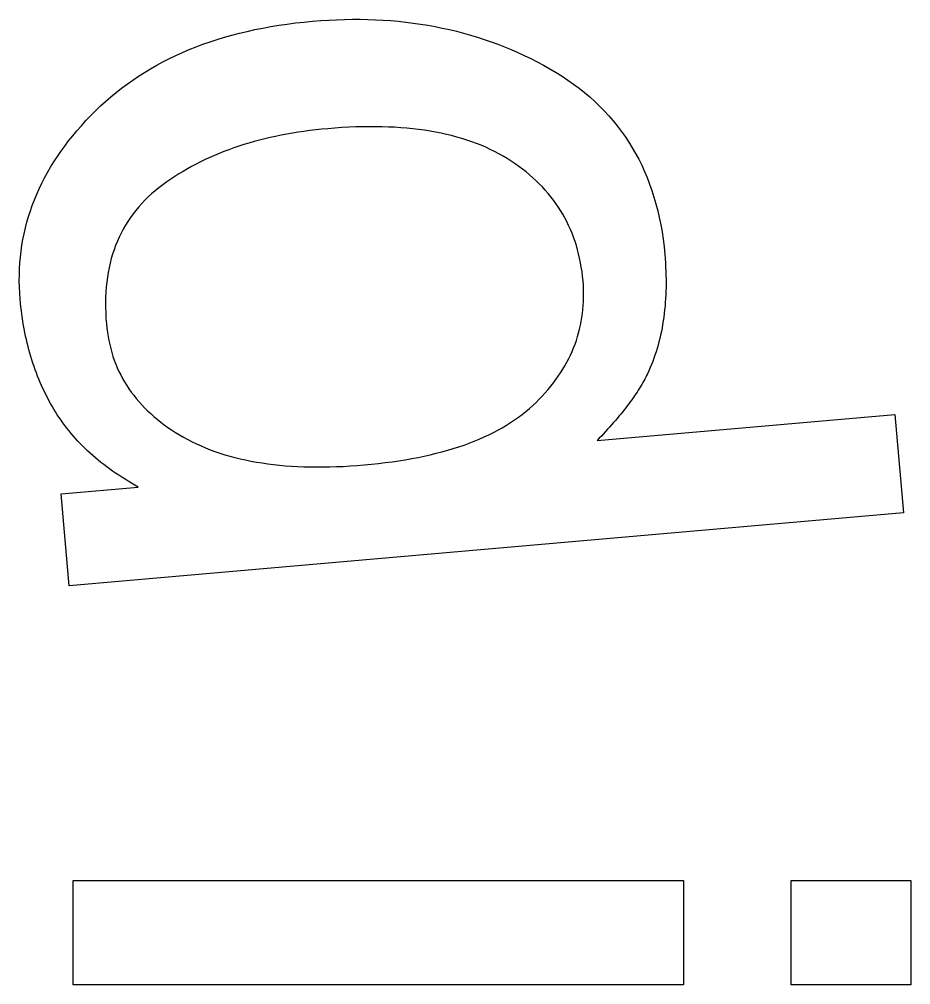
# Model space of a CAD drawing. Header units: metres. Extents: x -53 to 53, y -52 to 53.
# Drawn here: x 36.61 to 41.38, y -0.28 to 4.88 of the extents above; entities that cross this region are included whole.
import ezdxf

# ---------------------------------------------------------------- set-up
doc = ezdxf.new("R2010")
doc.units = ezdxf.units.M

msp = doc.modelspace()

# ---------------------------------------------------------------- linework, layer by layer
for p, q in [((38.0006, 4.85081), (38.0447, 4.85724)), ((38.0447, 4.85724), (38.0894, 4.86301)), ((38.0894, 4.86301), (38.1347, 4.86807)), ((38.1347, 4.86807), (38.1806, 4.87245)), ((38.1806, 4.87245), (38.2238, 4.87589)), ((38.2238, 4.87589), (38.2666, 4.87863)), ((38.2666, 4.87863), (38.3092, 4.88068)), ((38.3092, 4.88068), (38.3514, 4.88202)), ((38.3514, 4.88202), (38.3934, 4.88268)), ((38.3934, 4.88268), (38.4351, 4.88263)), ((38.4351, 4.88263), (38.4765, 4.88188)), ((38.4765, 4.88188), (38.5175, 4.88046)), ((38.5175, 4.88046), (38.5583, 4.87831)), ((38.5583, 4.87831), (38.5989, 4.87549)), ((38.5989, 4.87549), (38.6391, 4.87196)), ((38.6391, 4.87196), (38.679, 4.86774)), ((38.679, 4.86774), (38.7186, 4.86282)), ((38.7186, 4.86282), (38.7579, 4.85719)), ((38.7579, 4.85719), (38.797, 4.85088)), ((37.7492, 4.79785), (37.7896, 4.80838)), ((37.7896, 4.80838), (37.8305, 4.81822)), ((37.8305, 4.81822), (37.8721, 4.82739)), ((37.8721, 4.82739), (37.9143, 4.83588)), ((37.9143, 4.83588), (37.9571, 4.84369)), ((37.9571, 4.84369), (38.0006, 4.85081)), ((38.797, 4.85088), (38.8357, 4.84387)), ((38.8357, 4.84387), (38.8742, 4.83617)), ((38.8742, 4.83617), (38.9124, 4.82776)), ((38.9124, 4.82776), (38.9502, 4.81866)), ((38.9502, 4.81866), (38.9878, 4.80887)), ((38.9878, 4.80887), (39.0251, 4.79837)), ((37.5941, 4.74887), (37.632, 4.76215)), ((37.632, 4.76215), (37.6704, 4.77472)), ((37.6704, 4.77472), (37.7095, 4.78662)), ((37.7095, 4.78662), (37.7492, 4.79785)), ((39.0251, 4.79837), (39.0621, 4.78719)), ((39.0621, 4.78719), (39.0988, 4.77528)), ((39.0988, 4.77528), (39.1352, 4.7627)), ((39.1352, 4.7627), (39.1713, 4.74942)), ((37.4489, 4.68898), (37.4843, 4.70497)), ((37.4843, 4.70497), (37.5203, 4.72028)), ((37.5203, 4.72028), (37.5569, 4.73492)), ((37.5569, 4.73492), (37.5941, 4.74887)), ((39.1713, 4.74942), (39.2071, 4.73544)), ((39.2071, 4.73544), (39.2426, 4.72076)), ((39.2426, 4.72076), (39.2778, 4.7054)), ((39.2778, 4.7054), (39.3128, 4.68932)), ((37.3466, 4.63689), (37.3801, 4.65492)), ((37.3801, 4.65492), (37.4142, 4.6723)), ((37.4142, 4.6723), (37.4489, 4.68898)), ((39.3128, 4.68932), (39.3474, 4.67256)), ((39.3474, 4.67256), (39.3818, 4.65511)), ((39.3818, 4.65511), (39.4158, 4.63695)), ((37.2498, 4.57863), (37.2814, 4.59874)), ((37.2814, 4.59874), (37.3137, 4.61815)), ((37.3137, 4.61815), (37.3466, 4.63689)), ((39.4158, 4.63695), (39.4496, 4.61809)), ((39.4496, 4.61809), (39.4828, 4.5985)), ((39.4828, 4.5985), (39.5152, 4.57825)), ((37.1884, 4.53639), (37.2188, 4.55786)), ((37.2188, 4.55786), (37.2498, 4.57863)), ((39.5152, 4.57825), (39.5466, 4.55736)), ((39.5466, 4.55736), (39.5771, 4.53578)), ((37.1295, 4.49141), (37.1587, 4.51425)), ((37.1587, 4.51425), (37.1884, 4.53639)), ((39.5771, 4.53578), (39.6066, 4.51358)), ((39.6066, 4.51358), (39.6353, 4.49071)), ((37.0458, 4.41884), (37.0731, 4.44371)), ((37.0731, 4.44371), (37.101, 4.46791)), ((37.101, 4.46791), (37.1295, 4.49141)), ((39.6353, 4.49071), (39.6631, 4.46719)), ((39.6631, 4.46719), (39.6899, 4.44299)), ((39.6899, 4.44299), (39.7158, 4.41815)), ((36.9931, 4.36702), (37.0192, 4.39328)), ((37.0192, 4.39328), (37.0458, 4.41884)), ((39.7158, 4.41815), (39.7408, 4.39265)), ((39.7408, 4.39265), (39.765, 4.36649)), ((36.9434, 4.31348), (36.9679, 4.34035)), ((36.9679, 4.34035), (36.9931, 4.36702)), ((39.765, 4.36649), (39.7882, 4.33968)), ((39.7882, 4.33968), (39.8104, 4.31223)), ((36.9199, 4.28641), (36.9434, 4.31348)), ((38.1974, 4.29089), (38.1657, 4.28709)), ((38.2296, 4.29433), (38.1974, 4.29089)), ((38.262, 4.29736), (38.2296, 4.29433)), ((38.3001, 4.30045), (38.262, 4.29736)), ((38.3377, 4.30302), (38.3001, 4.30045)), ((38.3747, 4.30507), (38.3377, 4.30302)), ((38.4112, 4.30661), (38.3747, 4.30507)), ((38.4472, 4.30762), (38.4112, 4.30661)), ((38.4827, 4.30811), (38.4472, 4.30762)), ((38.5176, 4.30806), (38.4827, 4.30811)), ((38.552, 4.30751), (38.5176, 4.30806)), ((38.5859, 4.30643), (38.552, 4.30751)), ((38.6193, 4.30482), (38.5859, 4.30643)), ((38.6522, 4.30272), (38.6193, 4.30482)), ((38.6845, 4.30008), (38.6522, 4.30272)), ((38.7163, 4.29692), (38.6845, 4.30008)), ((38.7476, 4.29323), (38.7163, 4.29692)), ((38.7784, 4.28903), (38.7476, 4.29323)), ((38.8086, 4.28429), (38.7784, 4.28903)), ((39.8104, 4.31223), (39.8318, 4.2841)), ((36.8754, 4.23169), (36.8972, 4.25916)), ((36.8972, 4.25916), (36.9199, 4.28641)), ((37.8958, 4.23586), (37.8676, 4.22827)), ((37.9244, 4.24306), (37.8958, 4.23586)), ((37.9533, 4.24989), (37.9244, 4.24306)), ((37.9826, 4.25633), (37.9533, 4.24989)), ((38.0122, 4.26241), (37.9826, 4.25633)), ((38.0422, 4.2681), (38.0122, 4.26241)), ((38.0725, 4.27341), (38.0422, 4.2681)), ((38.1032, 4.27835), (38.0725, 4.27341)), ((38.1343, 4.2829), (38.1032, 4.27835)), ((38.1657, 4.28709), (38.1343, 4.2829)), ((38.8383, 4.27905), (38.8086, 4.28429)), ((38.8675, 4.27327), (38.8383, 4.27905)), ((38.8962, 4.267), (38.8675, 4.27327)), ((38.9244, 4.26018), (38.8962, 4.267)), ((38.952, 4.25285), (38.9244, 4.26018)), ((38.9791, 4.245), (38.952, 4.25285)), ((39.0057, 4.2366), (38.9791, 4.245)), ((39.0318, 4.22772), (39.0057, 4.2366)), ((39.8318, 4.2841), (39.8523, 4.25531)), ((39.8523, 4.25531), (39.8718, 4.22588)), ((36.8343, 4.17621), (36.8544, 4.20406)), ((36.8544, 4.20406), (36.8754, 4.23169)), ((37.732, 4.18468), (37.706, 4.17484)), ((37.7584, 4.19417), (37.732, 4.18468)), ((37.7852, 4.20326), (37.7584, 4.19417)), ((37.8123, 4.21198), (37.7852, 4.20326)), ((37.8398, 4.22031), (37.8123, 4.21198)), ((37.8676, 4.22827), (37.8398, 4.22031)), ((39.0573, 4.21831), (39.0318, 4.22772)), ((39.0823, 4.20836), (39.0573, 4.21831)), ((39.1068, 4.19789), (39.0823, 4.20836)), ((39.1308, 4.18692), (39.1068, 4.19789)), ((39.1543, 4.17542), (39.1308, 4.18692)), ((39.8718, 4.22588), (39.8904, 4.19579)), ((39.8904, 4.19579), (39.9082, 4.16502)), ((36.7968, 4.11993), (36.8151, 4.14816)), ((36.8151, 4.14816), (36.8343, 4.17621)), ((37.63, 4.14302), (37.6054, 4.13167)), ((37.655, 4.15401), (37.63, 4.14302)), ((37.6803, 4.16461), (37.655, 4.15401)), ((37.706, 4.17484), (37.6803, 4.16461)), ((39.1772, 4.16339), (39.1543, 4.17542)), ((39.1996, 4.15085), (39.1772, 4.16339)), ((39.2215, 4.13777), (39.1996, 4.15085)), ((39.2429, 4.12419), (39.2215, 4.13777)), ((39.9082, 4.16502), (39.925, 4.13361)), ((39.925, 4.13361), (39.9409, 4.10153)), ((36.7626, 4.0629), (36.7793, 4.09151)), ((36.7793, 4.09151), (36.7968, 4.11993)), ((37.5105, 4.08243), (37.4876, 4.06918)), ((37.5336, 4.09531), (37.5105, 4.08243)), ((37.5572, 4.1078), (37.5336, 4.09531)), ((37.5811, 4.11992), (37.5572, 4.1078)), ((37.6054, 4.13167), (37.5811, 4.11992)), ((39.2637, 4.11017), (39.2429, 4.12419)), ((39.2839, 4.09581), (39.2637, 4.11017)), ((39.3036, 4.08112), (39.2839, 4.09581)), ((39.3227, 4.06607), (39.3036, 4.08112)), ((39.9409, 4.10153), (39.9559, 4.06882)), ((36.732, 4.0051), (36.7469, 4.03409)), ((36.7469, 4.03409), (36.7626, 4.0629)), ((37.443, 4.04153), (37.4213, 4.02715)), ((37.4651, 4.05554), (37.443, 4.04153)), ((37.4876, 4.06918), (37.4651, 4.05554)), ((39.3412, 4.0507), (39.3227, 4.06607)), ((39.3592, 4.035), (39.3412, 4.0507)), ((39.3766, 4.01895), (39.3592, 4.035)), ((39.9559, 4.06882), (39.9699, 4.03545)), ((39.9699, 4.03545), (39.9831, 4.00139)), ((36.718, 3.97589), (36.732, 4.0051)), ((37.3583, 3.98163), (37.3385, 3.96559)), ((37.3788, 3.99724), (37.3583, 3.98163)), ((37.3999, 4.01237), (37.3788, 3.99724)), ((37.4213, 4.02715), (37.3999, 4.01237)), ((39.3934, 4.00258), (39.3766, 4.01895)), ((39.4096, 3.98587), (39.3934, 4.00258)), ((39.4253, 3.9688), (39.4096, 3.98587)), ((39.9831, 4.00139), (39.9953, 3.96671)), ((36.6926, 3.91693), (36.7049, 3.9465)), ((36.7049, 3.9465), (36.718, 3.97589)), ((37.3011, 3.93221), (37.2834, 3.91487)), ((37.3195, 3.94911), (37.3011, 3.93221)), ((37.3385, 3.96559), (37.3195, 3.94911)), ((39.4404, 3.95142), (39.4253, 3.9688)), ((39.4549, 3.93367), (39.4404, 3.95142)), ((39.4688, 3.91559), (39.4549, 3.93367)), ((39.9953, 3.96671), (40.0067, 3.93137)), ((40.0067, 3.93137), (40.0171, 3.89534)), ((36.6706, 3.85718), (36.6812, 3.88715)), ((36.6812, 3.88715), (36.6926, 3.91693)), ((37.2502, 3.87888), (37.2347, 3.86023)), ((37.2665, 3.89709), (37.2502, 3.87888)), ((37.2834, 3.91487), (37.2665, 3.89709)), ((39.4822, 3.89719), (39.4688, 3.91559)), ((39.4949, 3.87845), (39.4822, 3.89719)), ((39.5072, 3.85936), (39.4949, 3.87845)), ((40.0171, 3.89534), (40.0266, 3.85867)), ((36.6521, 3.79666), (36.6609, 3.82701)), ((36.6609, 3.82701), (36.6706, 3.85718)), ((37.2199, 3.84114), (37.2058, 3.82164)), ((37.2347, 3.86023), (37.2199, 3.84114)), ((39.5188, 3.83994), (39.5072, 3.85936)), ((39.5299, 3.82019), (39.5188, 3.83994)), ((40.0266, 3.85867), (40.0352, 3.82135)), ((36.6442, 3.76611), (36.6521, 3.79666)), ((37.1797, 3.78131), (37.1677, 3.7605)), ((37.1924, 3.8017), (37.1797, 3.78131)), ((37.2058, 3.82164), (37.1924, 3.8017)), ((39.5404, 3.80008), (39.5299, 3.82019)), ((39.5503, 3.77965), (39.5404, 3.80008)), ((39.5597, 3.75887), (39.5503, 3.77965)), ((40.0352, 3.82135), (40.0429, 3.78339)), ((40.0429, 3.78339), (40.0497, 3.74475)), ((36.6309, 3.70444), (36.6371, 3.73537)), ((36.6371, 3.73537), (36.6442, 3.76611)), ((37.1565, 3.73926), (37.1459, 3.71758)), ((37.1677, 3.7605), (37.1565, 3.73926)), ((39.5685, 3.73775), (39.5597, 3.75887)), ((39.5767, 3.71631), (39.5685, 3.73775)), ((40.0497, 3.74475), (40.0555, 3.70544)), ((36.621, 3.64198), (36.6255, 3.67332)), ((36.6255, 3.67332), (36.6309, 3.70444)), ((37.127, 3.67291), (37.1185, 3.64993)), ((37.1361, 3.69545), (37.127, 3.67291)), ((37.1459, 3.71758), (37.1361, 3.69545)), ((39.5843, 3.69452), (39.5767, 3.71631)), ((39.5914, 3.67241), (39.5843, 3.69452)), ((39.5978, 3.64993), (39.5914, 3.67241)), ((40.0555, 3.70544), (40.0605, 3.66551)), ((36.6174, 3.61047), (36.621, 3.64198)), ((37.1108, 3.62651), (37.1038, 3.60266)), ((37.1185, 3.64993), (37.1108, 3.62651)), ((39.6038, 3.62714), (39.5978, 3.64993)), ((39.6091, 3.604), (39.6038, 3.62714)), ((40.0605, 3.66551), (40.0645, 3.62491)), ((40.0645, 3.62491), (40.0663, 3.60236)), ((36.6128, 3.54686), (36.6147, 3.57877)), ((36.6147, 3.57877), (36.6174, 3.61047)), ((37.0975, 3.57838), (37.092, 3.55367)), ((37.1038, 3.60266), (37.0975, 3.57838)), ((39.6139, 3.58052), (39.6091, 3.604)), ((39.6181, 3.5567), (39.6139, 3.58052)), ((40.0663, 3.60236), (40.0679, 3.58002)), ((40.0679, 3.58002), (40.0692, 3.55786)), ((36.6116, 3.48248), (36.6118, 3.51477)), ((36.6118, 3.51477), (36.6128, 3.54686)), ((37.0871, 3.52852), (37.0829, 3.50293)), ((37.092, 3.55367), (37.0871, 3.52852)), ((39.6217, 3.53256), (39.6181, 3.5567)), ((39.6247, 3.50806), (39.6217, 3.53256)), ((40.0692, 3.55786), (40.0701, 3.53592)), ((40.0701, 3.53592), (40.0708, 3.51419)), ((40.0708, 3.51419), (40.0712, 3.49266)), ((36.6123, 3.45001), (36.6116, 3.48248)), ((37.0795, 3.47691), (37.0768, 3.45047)), ((37.0829, 3.50293), (37.0795, 3.47691)), ((39.6272, 3.48323), (39.6247, 3.50806)), ((39.6289, 3.46082), (39.6272, 3.48323)), ((40.0713, 3.47131), (40.0711, 3.45016)), ((40.0712, 3.49266), (40.0713, 3.47131)), ((36.6139, 3.41733), (36.6123, 3.45001)), ((36.6164, 3.38445), (36.6139, 3.41733)), ((37.0748, 3.42357), (37.0734, 3.39626)), ((37.0768, 3.45047), (37.0748, 3.42357)), ((39.63, 3.43855), (39.6289, 3.46082)), ((39.6305, 3.41647), (39.63, 3.43855)), ((39.6304, 3.39455), (39.6305, 3.41647)), ((40.0706, 3.42921), (40.0698, 3.40848)), ((40.0711, 3.45016), (40.0706, 3.42921)), ((36.6183, 3.36407), (36.6164, 3.38445)), ((36.6204, 3.34384), (36.6183, 3.36407)), ((37.0734, 3.39626), (37.0728, 3.3685)), ((37.0728, 3.3685), (37.073, 3.34032)), ((39.6286, 3.3512), (39.6298, 3.37279)), ((39.6298, 3.37279), (39.6304, 3.39455)), ((40.0674, 3.36758), (40.0657, 3.34744)), ((40.0687, 3.38794), (40.0674, 3.36758)), ((40.0698, 3.40848), (40.0687, 3.38794)), ((36.6227, 3.32379), (36.6204, 3.34384)), ((36.6253, 3.30388), (36.6227, 3.32379)), ((37.073, 3.34032), (37.0738, 3.31169)), ((37.0738, 3.31169), (37.0753, 3.28264)), ((39.6214, 3.28748), (39.6244, 3.30856)), ((39.6244, 3.30856), (39.6268, 3.3298)), ((39.6268, 3.3298), (39.6286, 3.3512)), ((40.0616, 3.30775), (40.059, 3.28819)), ((40.0638, 3.32748), (40.0616, 3.30775)), ((40.0657, 3.34744), (40.0638, 3.32748)), ((36.6281, 3.28413), (36.6253, 3.30388)), ((36.6311, 3.26456), (36.6281, 3.28413)), ((36.6343, 3.24513), (36.6311, 3.26456)), ((37.0753, 3.28264), (37.0775, 3.25316)), ((39.6137, 3.24585), (39.6179, 3.26659)), ((39.6179, 3.26659), (39.6214, 3.28748)), ((40.0562, 3.26884), (40.0531, 3.24969)), ((40.059, 3.28819), (40.0562, 3.26884)), ((36.6378, 3.22588), (36.6343, 3.24513)), ((36.6415, 3.20679), (36.6378, 3.22588)), ((36.6454, 3.18787), (36.6415, 3.20679)), ((37.0775, 3.25316), (37.0798, 3.23032)), ((37.0798, 3.23032), (37.0827, 3.20776)), ((37.0827, 3.20776), (37.0863, 3.18553)), ((39.5979, 3.18468), (39.6037, 3.2049)), ((39.6037, 3.2049), (39.609, 3.22528)), ((39.609, 3.22528), (39.6137, 3.24585)), ((40.0461, 3.21199), (40.0421, 3.19345)), ((40.0497, 3.23076), (40.0461, 3.21199)), ((40.0531, 3.24969), (40.0497, 3.23076)), ((36.6495, 3.1691), (36.6454, 3.18787)), ((36.6538, 3.15048), (36.6495, 3.1691)), ((37.0863, 3.18553), (37.0904, 3.16359)), ((37.0904, 3.16359), (37.0951, 3.14194)), ((39.5844, 3.14474), (39.5914, 3.16463)), ((39.5914, 3.16463), (39.5979, 3.18468)), ((40.0333, 3.15695), (40.0284, 3.13899)), ((40.0378, 3.17509), (40.0333, 3.15695)), ((40.0421, 3.19345), (40.0378, 3.17509)), ((36.6584, 3.13202), (36.6538, 3.15048)), ((36.6632, 3.11374), (36.6584, 3.13202)), ((36.6682, 3.09561), (36.6632, 3.11374)), ((37.0951, 3.14194), (37.1004, 3.12061)), ((37.1004, 3.12061), (37.1062, 3.09956)), ((37.1062, 3.09956), (37.1127, 3.07883)), ((39.5598, 3.08614), (39.5686, 3.1055)), ((39.5686, 3.1055), (39.5768, 3.12505)), ((39.5768, 3.12505), (39.5844, 3.14474)), ((40.0179, 3.10368), (40.0122, 3.08633)), ((40.0233, 3.12125), (40.0179, 3.10368)), ((40.0284, 3.13899), (40.0233, 3.12125)), ((36.6734, 3.07765), (36.6682, 3.09561)), ((36.6789, 3.05984), (36.6734, 3.07765)), ((36.6845, 3.04219), (36.6789, 3.05984)), ((37.1127, 3.07883), (37.1198, 3.05841)), ((37.1198, 3.05841), (37.1275, 3.03828)), ((39.53, 3.02905), (39.5405, 3.04791)), ((39.5405, 3.04791), (39.5504, 3.06694)), ((39.5504, 3.06694), (39.5598, 3.08614)), ((39.9999, 3.05223), (39.9933, 3.03548)), ((40.0062, 3.06918), (39.9999, 3.05223)), ((40.0122, 3.08633), (40.0062, 3.06918)), ((36.6904, 3.02472), (36.6845, 3.04219)), ((36.6965, 3.0074), (36.6904, 3.02472)), ((36.7029, 2.99023), (36.6965, 3.0074)), ((37.1275, 3.03828), (37.1358, 3.01846)), ((37.1358, 3.01846), (37.1447, 2.99895)), ((37.1447, 2.99895), (37.1541, 2.97972)), ((39.5072, 2.99185), (39.5189, 3.01038)), ((39.5189, 3.01038), (39.53, 3.02905)), ((39.9793, 3.00255), (39.9718, 2.9864)), ((39.9864, 3.01891), (39.9793, 3.00255)), ((39.9933, 3.03548), (39.9864, 3.01891)), ((36.7094, 2.97324), (36.7029, 2.99023)), ((36.7162, 2.95641), (36.7094, 2.97324)), ((36.7232, 2.93973), (36.7162, 2.95641)), ((37.1541, 2.97972), (37.1642, 2.96082)), ((37.1642, 2.96082), (37.1749, 2.9422)), ((39.4687, 2.93733), (39.4821, 2.95534)), ((39.4821, 2.95534), (39.4949, 2.97351)), ((39.4949, 2.97351), (39.5072, 2.99185)), ((39.9523, 2.94835), (39.9469, 2.9386)), ((39.9575, 2.95799), (39.9523, 2.94835)), ((39.9625, 2.96756), (39.9575, 2.95799)), ((39.9673, 2.97704), (39.9625, 2.96756)), ((39.9718, 2.9864), (39.9673, 2.97704)), ((36.7305, 2.92322), (36.7232, 2.93973)), ((36.7379, 2.90686), (36.7305, 2.92322)), ((36.7456, 2.89067), (36.7379, 2.90686)), ((37.1749, 2.9422), (37.1861, 2.92389)), ((37.1861, 2.92389), (37.198, 2.90588)), ((37.198, 2.90588), (37.2104, 2.88818)), ((39.4249, 2.88434), (39.4401, 2.90182)), ((39.4401, 2.90182), (39.4547, 2.91949)), ((39.4547, 2.91949), (39.4687, 2.93733)), ((39.9228, 2.89871), (39.9163, 2.88852)), ((39.9292, 2.90883), (39.9228, 2.89871)), ((39.9353, 2.91884), (39.9292, 2.90883)), ((39.9412, 2.92877), (39.9353, 2.91884)), ((39.9469, 2.9386), (39.9412, 2.92877)), ((36.7535, 2.87463), (36.7456, 2.89067)), ((36.7616, 2.85878), (36.7535, 2.87463)), ((36.7699, 2.84306), (36.7616, 2.85878)), ((36.7785, 2.82751), (36.7699, 2.84306)), ((37.2104, 2.88818), (37.2235, 2.87079)), ((37.2235, 2.87079), (37.2371, 2.8537)), ((37.2371, 2.8537), (37.2514, 2.8369)), ((39.3759, 2.83289), (39.3928, 2.84987)), ((39.3928, 2.84987), (39.4091, 2.86702)), ((39.4091, 2.86702), (39.4249, 2.88434)), ((39.8876, 2.84679), (39.8799, 2.83614)), ((39.8951, 2.85736), (39.8876, 2.84679)), ((39.9024, 2.86784), (39.8951, 2.85736)), ((39.9095, 2.87823), (39.9024, 2.86784)), ((39.9163, 2.88852), (39.9095, 2.87823)), ((36.7873, 2.81215), (36.7785, 2.82751)), ((36.7962, 2.79691), (36.7873, 2.81215)), ((36.8054, 2.78178), (36.7962, 2.79691)), ((37.2514, 2.8369), (37.2662, 2.8204)), ((37.2662, 2.8204), (37.2816, 2.80423)), ((37.2816, 2.80423), (37.2977, 2.78833)), ((39.3216, 2.78404), (39.3403, 2.79993)), ((39.3403, 2.79993), (39.3585, 2.81619)), ((39.3585, 2.81619), (39.3759, 2.83289)), ((39.8468, 2.79256), (39.8379, 2.78145)), ((39.8554, 2.80359), (39.8468, 2.79256)), ((39.8638, 2.81453), (39.8554, 2.80359)), ((39.872, 2.82536), (39.8638, 2.81453)), ((39.8799, 2.83614), (39.872, 2.82536)), ((36.8149, 2.7668), (36.8054, 2.78178)), ((36.8247, 2.75198), (36.8149, 2.7668)), ((36.8347, 2.73732), (36.8247, 2.75198)), ((37.2977, 2.78833), (37.3143, 2.77275)), ((37.3143, 2.77275), (37.3315, 2.75748)), ((37.3315, 2.75748), (37.3493, 2.74249)), ((37.3493, 2.74249), (37.3678, 2.72781)), ((39.24, 2.72469), (39.2614, 2.73891)), ((39.2614, 2.73891), (39.2821, 2.75354)), ((39.2821, 2.75354), (39.3022, 2.7686)), ((39.3022, 2.7686), (39.3216, 2.78404)), ((39.702, 2.62852), (41.2959, 2.76797)), ((39.81, 2.74754), (39.8002, 2.73604)), ((39.8195, 2.75893), (39.81, 2.74754)), ((39.8288, 2.77023), (39.8195, 2.75893)), ((39.8379, 2.78145), (39.8288, 2.77023)), ((41.2959, 2.76797), (41.3419, 2.24199)), ((36.845, 2.72281), (36.8347, 2.73732)), ((36.8557, 2.70847), (36.845, 2.72281)), ((36.8665, 2.69426), (36.8557, 2.70847)), ((36.8777, 2.68022), (36.8665, 2.69426)), ((37.3678, 2.72781), (37.3868, 2.71347)), ((37.3868, 2.71347), (37.4064, 2.69939)), ((37.4064, 2.69939), (37.4266, 2.68562)), ((39.1721, 2.68445), (39.1954, 2.69745)), ((39.1954, 2.69745), (39.218, 2.71086)), ((39.218, 2.71086), (39.24, 2.72469)), ((39.7588, 2.68918), (39.7479, 2.67723)), ((39.7695, 2.70103), (39.7588, 2.68918)), ((39.78, 2.7128), (39.7695, 2.70103)), ((39.7902, 2.72447), (39.78, 2.7128)), ((39.8002, 2.73604), (39.7902, 2.72447)), ((36.8891, 2.66634), (36.8777, 2.68022)), ((36.9009, 2.6526), (36.8891, 2.66634)), ((36.9129, 2.63904), (36.9009, 2.6526)), ((36.9252, 2.62561), (36.9129, 2.63904)), ((37.4266, 2.68562), (37.4474, 2.67216)), ((37.4474, 2.67216), (37.4688, 2.659)), ((37.4688, 2.659), (37.4908, 2.64619)), ((37.4908, 2.64619), (37.5132, 2.63387)), ((39.0457, 2.62558), (39.0723, 2.63655)), ((39.0723, 2.63655), (39.0982, 2.64792)), ((39.0982, 2.64792), (39.1235, 2.65968)), ((39.1235, 2.65968), (39.1481, 2.67184)), ((39.1481, 2.67184), (39.1721, 2.68445)), ((39.7138, 2.64084), (39.702, 2.62852)), ((39.7254, 2.65306), (39.7138, 2.64084)), ((39.7368, 2.66519), (39.7254, 2.65306)), ((39.7479, 2.67723), (39.7368, 2.66519)), ((36.9377, 2.61234), (36.9252, 2.62561)), ((36.9506, 2.59924), (36.9377, 2.61234)), ((36.9637, 2.58629), (36.9506, 2.59924)), ((36.9772, 2.57349), (36.9637, 2.58629)), ((37.5132, 2.63387), (37.5362, 2.62204)), ((37.5362, 2.62204), (37.5596, 2.61072)), ((37.5596, 2.61072), (37.5836, 2.59988)), ((37.5836, 2.59988), (37.608, 2.58955)), ((37.608, 2.58955), (37.633, 2.57971)), ((38.9032, 2.57697), (38.933, 2.58589)), ((38.933, 2.58589), (38.9622, 2.59518)), ((38.9622, 2.59518), (38.9907, 2.60492)), ((38.9907, 2.60492), (39.0185, 2.61505)), ((39.0185, 2.61505), (39.0457, 2.62558)), ((36.9909, 2.56085), (36.9772, 2.57349)), ((37.0048, 2.54837), (36.9909, 2.56085)), ((37.0191, 2.53603), (37.0048, 2.54837)), ((37.0337, 2.52385), (37.0191, 2.53603)), ((37.633, 2.57971), (37.6584, 2.57037)), ((37.6584, 2.57037), (37.6844, 2.56154)), ((37.6844, 2.56154), (37.7108, 2.55319)), ((37.7108, 2.55319), (37.7377, 2.54535)), ((37.7377, 2.54535), (37.7652, 2.53799)), ((37.7652, 2.53799), (37.7931, 2.53114)), ((37.7931, 2.53114), (37.8216, 2.5248)), ((38.6763, 2.52611), (38.7107, 2.53214)), ((38.7107, 2.53214), (38.7444, 2.53859)), ((38.7444, 2.53859), (38.7775, 2.54546)), ((38.7775, 2.54546), (38.8099, 2.55272)), ((38.8099, 2.55272), (38.8416, 2.56039)), ((38.8416, 2.56039), (38.8727, 2.56848)), ((38.8727, 2.56848), (38.9032, 2.57697)), ((37.0485, 2.51184), (37.0337, 2.52385)), ((37.0636, 2.49997), (37.0485, 2.51184)), ((37.079, 2.48827), (37.0636, 2.49997)), ((37.0946, 2.47672), (37.079, 2.48827)), ((37.8216, 2.5248), (37.8505, 2.51894)), ((37.8505, 2.51894), (37.8799, 2.51357)), ((37.8799, 2.51357), (37.9099, 2.5087)), ((37.9099, 2.5087), (37.9403, 2.50433)), ((37.9403, 2.50433), (37.9712, 2.50047)), ((37.9712, 2.50047), (38.0026, 2.49709)), ((38.0026, 2.49709), (38.0346, 2.49422)), ((38.0346, 2.49422), (38.067, 2.49184)), ((38.067, 2.49184), (38.0999, 2.48996)), ((38.0999, 2.48996), (38.1333, 2.48857)), ((38.1333, 2.48857), (38.1673, 2.48769)), ((38.1673, 2.48769), (38.2017, 2.4873)), ((38.2017, 2.4873), (38.2366, 2.4874)), ((38.2366, 2.4874), (38.272, 2.48801)), ((38.272, 2.48801), (38.3079, 2.48911)), ((38.3079, 2.48911), (38.3443, 2.49071)), ((38.3443, 2.49071), (38.3812, 2.49281)), ((38.3812, 2.49281), (38.4187, 2.49539)), ((38.4187, 2.49539), (38.4566, 2.49847)), ((38.4566, 2.49847), (38.4948, 2.50208)), ((38.4948, 2.50208), (38.5324, 2.50606)), ((38.5324, 2.50606), (38.5694, 2.51045)), ((38.5694, 2.51045), (38.6057, 2.51526)), ((38.6057, 2.51526), (38.6413, 2.52048)), ((38.6413, 2.52048), (38.6763, 2.52611)), ((37.1106, 2.46532), (37.0946, 2.47672)), ((37.1268, 2.45407), (37.1106, 2.46532)), ((37.1433, 2.44298), (37.1268, 2.45407)), ((37.1601, 2.43205), (37.1433, 2.44298)), ((37.1772, 2.42128), (37.1601, 2.43205)), ((36.8359, 2.34364), (37.2483, 2.37971)), ((37.1945, 2.41066), (37.1772, 2.42128)), ((37.2122, 2.40019), (37.1945, 2.41066)), ((37.2301, 2.38988), (37.2122, 2.40019)), ((37.2483, 2.37971), (37.2301, 2.38988)), ((36.879, 1.85153), (36.8359, 2.34364)), ((41.3419, 2.24199), (36.879, 1.85153)), ((36.9, -0.28278), (36.9, 0.27521)), ((36.9, 0.27521), (40.164, 0.27521)), ((40.164, 0.27521), (40.164, -0.28278)), ((40.74, -0.28278), (40.74, 0.27521)), ((40.74, 0.27521), (41.38, 0.27521)), ((41.38, 0.27521), (41.38, -0.28278)), ((40.164, -0.28278), (36.9, -0.28278)), ((41.38, -0.28278), (40.74, -0.28278))]:
    msp.add_line(p, q)

doc.saveas('drawing.dxf')
